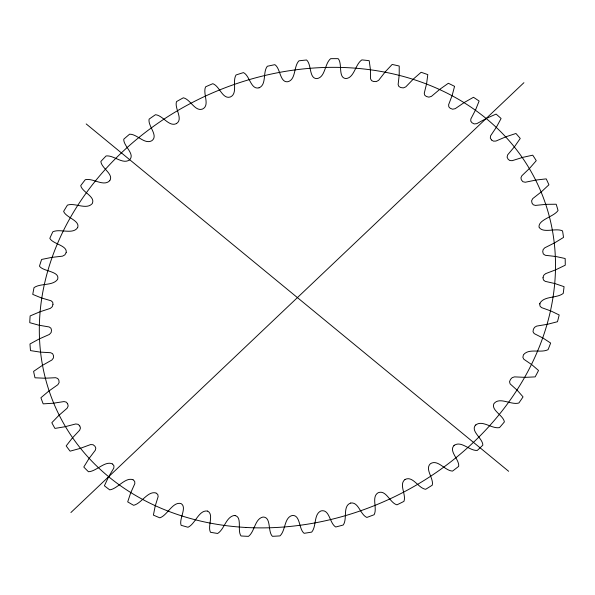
<?xml version="1.0" encoding="UTF-8"?>
<svg xmlns="http://www.w3.org/2000/svg" width="595" height="595" viewBox="0 0 595 595"><rect width="100%" height="100%" fill="white"/><g stroke="black" fill="none" stroke-linecap="round" stroke-linejoin="round"><path stroke-width="0.89" d="M543.012 278.066L543.473 280.007L545.191 281.346L554.823 283.54L564.053 286.671A275.671 229.878 -25.4 0 1 563.227 293.432C556.675 298.519 544.105 295.737 539.948 303.227M543.042 277.56L543.034 277.753M543.057 277.307L543.741 275.277L545.615 273.655L555.589 269.862L565.25 265.206A275.671 229.878 -25.4 0 0 565.176 258.513L555.819 256.505L545.288 255.285L543.324 253.961L542.729 251.678L543.146 249.558L544.767 247.81L554.741 242.805L563.517 237.427A275.671 229.878 -25.4 0 0 562.543 230.905C556.057 227.617 543.168 233.657 539.13 227.342M52.985 304.298L52.702 302.245L51.125 300.787L41.323 297.909L32.755 294.391A275.671 229.878 -25.4 0 1 34.027 287.623C40.839 282.952 52.598 286.165 57.611 279.382C60.281 271.045 43.071 271.684 39.471 266.151A275.671 229.878 -25.4 0 1 41.62 259.457L51.601 257.412L62.52 256.155L64.848 254.876L66.149 252.659M52.977 304.365L52.293 306.663L50.322 308.381L39.62 311.906L30.129 315.938A275.671 229.878 -25.4 0 0 29.75 322.676L38.876 325.197L49.154 326.96L50.91 328.172L51.505 330.128L51.155 332.508L49.363 334.457L39.025 339.038L29.981 343.984A275.671 229.878 -25.4 0 0 30.501 350.604L40.058 352.091L50.672 352.723L52.605 353.713L53.468 355.565L53.409 357.989L51.884 360.02L42.059 365.59L33.588 371.384A275.671 229.878 -25.4 0 0 35.001 377.795L44.848 378.227L55.655 377.713L57.73 378.472L58.853 380.183L59.121 382.555L57.849 384.705L48.678 391.19L40.899 397.75A275.671 229.878 -25.4 0 0 43.19 403.856L53.186 403.231L64.029 401.573L66.283 402.131L67.637 403.76M539.844 303.8L539.94 305.949L541.42 307.563L550.933 310.984L559.181 314.978A275.671 229.878 -25.4 0 1 557.47 321.724L547.556 324.275L536.72 326.082L534.6 327.295L533.395 329.258L533.016 331.698L534.191 333.587L543.116 338.131L550.635 343.047A275.671 229.878 -25.4 0 1 548.062 349.674C540.699 353.356 529.037 348.001 523.578 354.65M539.888 303.547L539.806 303.993M66.171 252.6C67.585 245.348 52.91 244.166 49.816 238.357A275.671 229.878 -25.4 0 1 52.806 231.827C59.954 228.316 72.954 234.958 77.662 227.573M523.355 355.141L522.871 357.327L523.838 359.254L531.856 364.713L538.535 370.477A275.671 229.878 -25.4 0 1 535.136 376.888L525.154 377.356L514.504 376.88L512.183 377.654L510.532 379.372L509.528 381.745L510.131 383.887L517.3 390.35L523.05 396.88A275.671 229.878 -25.4 0 1 518.87 402.994C511.157 405.388 499.361 396.292 493.805 403.827C491.187 410.431 503.273 415.303 504.396 421.892A275.671 229.878 -25.4 0 1 499.503 427.619C491.634 429.114 481.831 419.185 475.256 425.425M77.722 227.454C80.072 220.485 65.956 217.599 63.628 211.396A275.671 229.878 -25.4 0 1 67.428 205.119C74.97 202.493 86.059 209.998 91.987 203.877M92.299 203.416C95.646 196.536 82.117 192.17 80.727 185.64A275.671 229.878 -25.4 0 1 85.271 179.705C92.954 177.764 103.582 187.068 109.74 180.694M109.785 180.642C114.054 174.216 101.343 168.147 100.867 161.453A275.671 229.878 -25.4 0 1 106.103 155.95C113.771 154.968 122.682 164.8 129.487 159.899M475.747 424.904C469.834 430.951 482.902 438.366 482.843 445.157A275.671 229.878 -25.4 0 1 477.294 450.422C469.455 451.055 460.961 440.025 453.918 445.618M129.539 159.854C135.578 154.053 123.232 146.013 123.767 139.185A275.671 229.878 -25.4 0 1 129.613 134.18C137.296 134.083 144.444 144.689 151.799 140.755C158.858 135.69 147.649 125.991 149.107 119.134A275.671 229.878 -25.4 0 1 155.481 114.709C162.881 115.393 168.973 127.174 176.38 123.634M70.909 512.533L523.92 82.683M454.461 445.149C447.916 450.765 459.63 459.399 458.678 466.354A275.671 229.878 -25.4 0 1 452.557 471.084C444.844 470.823 437.861 458.857 430.378 463.736C424.547 469.269 433.971 478.231 432.26 485.185A275.671 229.878 -25.4 0 1 425.648 489.298C418.173 488.183 412.804 475.375 404.979 479.525M176.447 123.596C183.669 119.082 174.194 108.32 176.522 101.596A275.671 229.878 -25.4 0 1 183.342 97.803C190.459 99.298 194.929 111.86 202.553 109.041C210.347 105.248 202.434 93.363 205.639 86.803A275.671 229.878 -25.4 0 1 212.802 83.702C219.6 85.94 222.396 99.573 230.325 96.992C238.074 93.608 232.065 81.232 236.044 74.977A275.671 229.878 -25.4 0 1 243.452 72.605C249.833 75.595 250.74 89.964 258.989 87.837M404.92 479.563C398.65 484.568 406.504 494.579 403.938 501.377A275.671 229.878 -25.4 0 1 396.939 504.835C389.814 502.887 386.274 489.529 378.204 492.697C371.057 496.877 377.609 508.16 374.129 514.712A275.671 229.878 -25.4 0 1 366.832 517.449C360.198 514.511 358.621 501.845 350.79 503.006M350.723 503.028C342.326 505.958 347.659 518.736 343.241 524.998A275.671 229.878 -25.4 0 1 335.744 526.991C329.481 523.459 329.771 508.889 321.032 510.904C313.558 514.192 316.674 526.24 311.706 532.094A275.671 229.878 -25.4 0 1 304.127 533.306C298.645 529.156 300.557 514.787 292.271 515.456C284.016 517.591 285.741 530.547 279.97 535.894A275.671 229.878 -25.4 0 1 272.413 536.311C267.572 531.543 271.491 517.1 263.087 517.025C254.727 518.684 254.861 531.506 248.487 536.355A275.671 229.878 -25.4 0 1 241.049 535.969C236.847 530.614 242.983 516.006 234.11 515.463C225.825 517.248 224.56 529.037 217.681 533.462A275.671 229.878 -25.4 0 1 210.474 532.272C207.313 526.248 214.23 514.526 207.64 511.09M259.063 87.822C266.85 84.587 262.559 72.27 267.311 66.268A275.671 229.878 -25.4 0 1 274.86 64.669C280.565 68.306 279.769 82.779 287.779 81.738C296.139 79.73 293.521 66.253 298.995 60.809A275.671 229.878 -25.4 0 1 306.581 59.998C311.691 64.282 308.894 78.756 316.904 78.607C325.48 77.343 324.535 63.591 330.664 58.674A275.671 229.878 -25.4 0 1 338.176 58.667C342.631 63.524 337.848 77.752 345.762 78.555C354.315 78.19 355.26 64.141 361.864 59.894A275.671 229.878 -25.4 0 1 369.197 60.683L370.395 69.325L370.581 78.882L371.592 80.66L373.608 81.522L376.3 81.589L378.636 80.318L385.307 71.779L392.157 64.453A275.671 229.878 -25.4 0 1 399.215 66.03L399.223 74.888L398.129 84.557L398.873 86.461L400.725 87.547L403.351 87.896L405.797 86.863L413.458 78.949L421.126 72.285A275.671 229.878 -25.4 0 1 427.798 74.628L426.622 83.568L424.257 93.214L424.733 95.215L426.392 96.509L428.913 97.149L431.442 96.368L439.973 89.191L448.347 83.278A275.671 229.878 -25.4 0 1 454.558 86.357L452.207 95.26L448.608 104.75L448.809 106.817L450.251 108.305L452.624 109.212L455.197 108.692L464.494 102.355L473.464 97.283A275.671 229.878 -25.4 0 1 479.109 101.046L475.621 109.785L470.838 118.985L470.757 121.097L471.969 122.748L474.163 123.924L476.744 123.671L486.665 118.264L496.096 114.091A275.671 229.878 -25.4 0 1 501.102 118.502L496.535 126.958L490.607 135.794L490.31 138.1L491.537 139.966M234.869 515.538L235.211 515.567M207.514 511.06C198.797 509.729 195.331 524.009 188.005 527.252A275.671 229.878 -25.4 0 1 181.125 525.288C178.701 519.078 187.507 507.208 180.947 503.511C172.52 501.54 167.463 515.315 159.854 517.829A275.671 229.878 -25.4 0 1 153.406 515.114L155.169 506.174L158.151 496.587L157.787 494.497L156.202 493.129M155.853 492.957C147.746 490.771 141.431 503.489 133.637 505.304A275.671 229.878 -25.4 0 1 127.702 501.875L130.625 493.039L134.842 483.616L134.701 481.414L133.168 479.838M133.012 479.734C125.225 476.863 117.624 488.83 109.725 489.871A275.671 229.878 -25.4 0 1 104.393 485.773L108.424 477.168L113.801 468.101L113.957 465.863L112.626 464.063M86.186 123.931L508.651 471.292M112.537 463.981C105.233 460.27 96.323 471.53 88.447 471.738A275.671 229.878 -25.4 0 1 83.783 467.03L88.871 458.767L95.304 450.251L95.81 448.132L94.977 446.265L93.11 444.733L90.581 444.577L79.983 448.459L70.098 451.159A275.671 229.878 -25.4 0 1 66.179 445.915L72.255 438.113L79.671 430.192L80.451 428.043L79.849 426.087M491.626 140.048L493.471 141.141L495.91 141.06L506.181 136.686L515.947 133.481A275.671 229.878 -25.4 0 1 520.246 138.471L514.653 146.519L507.647 154.864L507.089 157.169L508.145 159.267L509.826 160.538L512.154 160.687L522.76 157.37L532.726 155.176A275.671 229.878 -25.4 0 1 536.259 160.672L529.721 168.199L521.845 175.77L520.937 177.831L521.361 179.846L522.849 181.691L525.244 182.249L536.184 180.025L546.21 178.872A275.671 229.878 -25.4 0 1 548.917 184.792L541.524 191.702L532.726 198.611L531.595 200.805L532.027 203.14L533.269 204.777L535.411 205.416L546.255 204.33L556.191 204.234A275.671 229.878 -25.4 0 1 558.043 210.496C553.774 216.885 538.557 219.488 539.018 226.866M79.752 425.931L78.146 424.332L75.744 423.967L64.952 426.749L54.941 428.422A275.671 229.878 -25.4 0 1 51.817 422.71L58.793 415.481L67.138 408.222L68.172 405.998L67.666 403.812M245.765 527.46A265.645 221.518 -25.4 0 0 542.238 194.818A265.645 221.518 -25.4 0 0 104.244 170.557A265.645 221.518 -25.4 0 0 245.765 527.46"/></g></svg>
